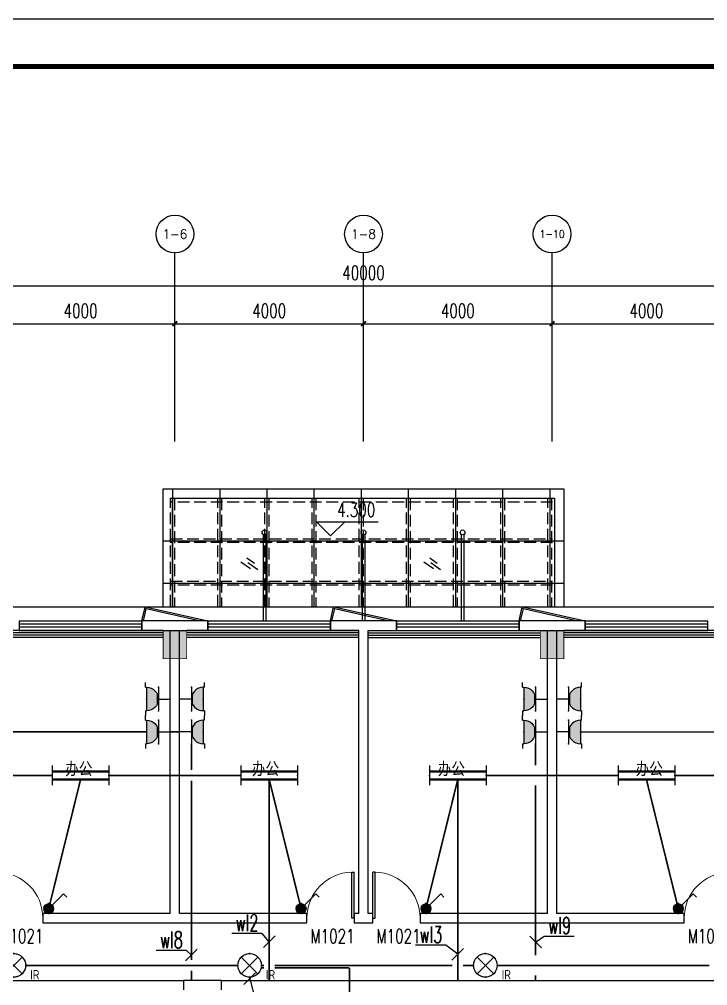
# Model space of a CAD drawing. Extents: x -6243262 to 3079315, y -2914302 to 172723.
# Drawn here: x -5767781 to -5753181, y -670768 to -650286 of the extents above; entities that cross this region are included whole.
import ezdxf
from ezdxf.enums import TextEntityAlignment as Align

# ---------------------------------------------------------------- set-up
doc = ezdxf.new("R2010")
doc.units = 0
doc.header["$LTSCALE"] = 1000
doc.linetypes.add('DASH', pattern=[0.35, 0.25, -0.1])
for name, color, linetype in [('0-柱网', 2, 'Continuous'), ('0-铝板', 32, 'Continuous'), ('A-FLOR-OTHER1-ON', 253, 'Continuous'), ('AXIS', 3, 'Continuous'), ('AXIS_TEXT', 7, 'Continuous'), ('CABLETRAY', 4, 'Continuous'), ('DIM-插座', 3, 'Continuous'), ('DIM-照明', 3, 'Continuous'), ('DIM_ELEV', 3, 'Continuous'), ('EQUIP-插座', 3, 'Continuous'), ('EQUIP-照明', 3, 'Continuous'), ('J-DOOR-窗', 126, 'Continuous'), ('J-ELEV-立面栏杆', 36, 'Continuous'), ('PUB_TEXT', 7, 'Continuous'), ('PUB_TITLE', 4, 'Continuous'), ('STAIR', 2, 'Continuous'), ('TEL_TEXT', 7, 'Continuous'), ('WALL', 9, 'Continuous'), ('WINDOW', 4, 'Continuous'), ('WINDOW_TEXT', 7, 'Continuous'), ('WIRE-插座', 5, 'Continuous'), ('WIRE-照明', 1, 'Continuous'), ('门窗开启', 8, 'Continuous')]:
    doc.layers.add(name, color=color, linetype=linetype)
doc.styles.add('-宋体', font='', dxfattribs={"width": 0.8})
doc.styles.add('_TCH_AXIS', font='COMPLEX', dxfattribs={"bigfont": 'GBCBIG'})
doc.styles.add('_TCH_DIM', font='SIMPLEX', dxfattribs={"bigfont": 'GBCBIG'})
doc.styles.add('_TCH_DIM_T3', font='SIMPLEX', dxfattribs={"width": 0.705882, "bigfont": 'GBCBIG'})
doc.styles.add('_TCH_WINDOW', font='SIMPLEX', dxfattribs={"height": 3.5, "bigfont": 'GBCBIG'})
doc.styles.add('_TEL_ATTDEF', font='gbenor', dxfattribs={"bigfont": 'gbcbig'})
doc.styles.add('_TEL_DIM', font='SIMPLEX', dxfattribs={"width": 0.8, "height": 3.5, "bigfont": 'HZTXT'})
doc.styles.add('COMPLEX', font='COMPLEX')
doc.styles.get("Standard").update_dxf_attribs({"font": 'gbenor.shx', "bigfont": 'gbcbig.shx'})
doc.styles.get('-宋体').set_extended_font_data('SimSun')
doc.dimstyles.new('_TCH_ARCH&&100', dxfattribs={"dimtxt": 297.5, "dimasz": 100, "dimexe": 250, "dimexo": 300, "dimgap": 126.25, "dimtad": 1, "dimdec": 0, "dimzin": 0, "dimdsep": 46, "dimtxsty": '_TCH_DIM_T3', "dimblk": 'ARCHTICK', "dimcen": 0.09, "dimclrt": 7, "dimazin": 2, "dimtfac": 1, "dimtdec": 0, "dimtix": 1, "dimtmove": 2, "dimatfit": 3, "dimfxl": 0, "dimtolj": 1, "dimtzin": 0, "dimarcsym": 0})

# ---------------------------------------------------------------- blocks, each defined once
blk = doc.blocks.new('1#柱网')
at = {"layer": '0-柱网'}
for points in [[(509855, 93967), (509855, 93367), (510355, 93367), (510355, 93967)], [(517855, 93967), (517855, 93367), (518355, 93367), (518355, 93967)]]:
    blk.add_hatch(color=0, dxfattribs=at).paths.add_polyline_path(points)
at = {"layer": '0-柱网', "color": 0, "const_width": 20}
for points in [[(509855, 93967), (509855, 93367), (510355, 93367), (510355, 93967), (509855, 93967)], [(517855, 93967), (517855, 93367), (518355, 93367), (518355, 93967), (517855, 93967)]]:
    blk.add_lwpolyline(points, dxfattribs=at)
blk = doc.blocks.new('A$C22252488')
at = {"layer": '0-铝板', "color": 0}
blk.add_lwpolyline([(1218, 0), (60, 261), (69, 300), (1400, 0)], dxfattribs=at)
at = {"layer": 'WINDOW', "color": 0}
for points in [[(0, 0), (60, 261)], [(31, 0), (90, 254)]]:
    blk.add_lwpolyline(points, dxfattribs=at)
blk = doc.blocks.new('01')
at = {"layer": 'A-FLOR-OTHER1-ON', "color": 0}
for points in [[(-34500, 150), (-31850, 150)], [(-34500, 0), (-31850, 0)], [(-31350, 150), (-27700, 150)], [(-31350, 0), (-27700, 0)], [(-23850, 150), (-27500, 150)], [(-23850, 0), (-27500, 0)], [(-19700, 150), (-23350, 150)], [(-19700, 0), (-23350, 0)], [(-19500, 150), (-15850, 150)], [(-19500, 0), (-15850, 0)], [(-11700, 150), (-15350, 150)], [(-11700, 0), (-15350, 0)], [(-11500, 150), (-7850, 150)], [(-11500, 0), (-7850, 0)], [(-3700, 150), (-7350, 150)], [(-3700, 0), (-7350, 0)], [(-3500, 150), (0, 150)], [(-3500, 0), (0, 0)]]:
    blk.add_lwpolyline(points, dxfattribs=at)
at = {"layer": 'STAIR', "color": 0}
for points in [[(-34500, 100), (-31850, 100)], [(-34500, 50), (-31850, 50)], [(-31350, 100), (-27700, 100)], [(-31350, 50), (-27700, 50)], [(-23850, 100), (-27500, 100)], [(-23850, 50), (-27500, 50)], [(-19700, 100), (-23350, 100)], [(-19700, 50), (-23350, 50)], [(-19500, 100), (-15850, 100)], [(-19500, 50), (-15850, 50)], [(-11700, 100), (-15350, 100)], [(-11700, 50), (-15350, 50)], [(-11500, 100), (-7850, 100)], [(-11500, 50), (-7850, 50)], [(-3700, 100), (-7350, 100)], [(-3700, 50), (-7350, 50)], [(-3500, 100), (0, 100)], [(-3500, 50), (0, 50)]]:
    blk.add_lwpolyline(points, dxfattribs=at)
blk = doc.blocks.new('_AXISO')
at = {"color": 0}
blk.add_circle((0, 0), 0.5, dxfattribs=at)
at = {"layer": 'AXIS_TEXT', "color": 0, "style": 'COMPLEX', "width": 1.041667}
blk.add_attdef('A', text='', height=0.56, dxfattribs=at).set_placement((-0.25, -0.28), (0.25, -0.28), align=Align.FIT)
blk = doc.blocks.new('$DorLib2D$00000001')
at = {"color": 0}
for p, q in [((0.45, 0.975), (0.5, 0.975)), ((0.45, 0), (0.45, 0.975)), ((0.5, 0), (0.5, 0.975)), ((0.5, 0), (0.45, 0))]:
    blk.add_line(p, q, dxfattribs=at)
at = {"color": 0, "lineweight": 13}
blk.add_arc((0.475, 0), 0.975, 91.4693, 180, dxfattribs=at)
blk = doc.blocks.new('_ArchTick')
at = {"color": 0, "linetype": 'ByBlock', "const_width": 0.4}
blk.add_lwpolyline([(-0.5, -0.5), (0.5, 0.5)], dxfattribs=at)
blk = doc.blocks.new('*D97')
at = {"layer": 'AXIS', "color": 0, "lineweight": -2, "transparency": 16777216}
for p, q in [((1357095, -767052), (1357095, -763802)), ((1397095, -767052), (1397095, -763802)), ((1357095, -764052), (1397095, -764052))]:
    blk.add_line(p, q, dxfattribs=at)
at = {"layer": 'Defpoints', "color": 0, "transparency": 16777216}
for p in [(1397095, -764052), (1357095, -767352), (1397095, -767352)]:
    blk.add_point(p, dxfattribs=at)
at = {"layer": 'AXIS', "color": 0, "lineweight": -2, "transparency": 16777216, "xscale": 100, "yscale": 100, "zscale": 100, "rotation": 180}
blk.add_blockref('_ArchTick', (1357095, -764052), dxfattribs=at)
at = {"layer": 'AXIS', "color": 0, "lineweight": -2, "transparency": 16777216, "xscale": 100, "yscale": 100, "zscale": 100}
blk.add_blockref('_ArchTick', (1397095, -764052), dxfattribs=at)
at = {"layer": 'AXIS', "color": 7, "transparency": 16777216, "insert": (1377095, -763777), "char_height": 297.5, "attachment_point": 5, "style": '_TCH_DIM_T3'}
blk.add_mtext('\\A1;40000', dxfattribs=at)
blk = doc.blocks.new('*D101')
at = {"layer": 'AXIS', "color": 0, "lineweight": -2, "transparency": 16777216}
for p, q in [((1381095, -767052), (1381095, -764602)), ((1385095, -767052), (1385095, -764602)), ((1381095, -764852), (1385095, -764852))]:
    blk.add_line(p, q, dxfattribs=at)
at = {"layer": 'Defpoints', "color": 0, "transparency": 16777216}
for p in [(1385095, -764852), (1381095, -767352), (1385095, -767352)]:
    blk.add_point(p, dxfattribs=at)
at = {"layer": 'AXIS', "color": 0, "lineweight": -2, "transparency": 16777216, "xscale": 100, "yscale": 100, "zscale": 100, "rotation": 180}
blk.add_blockref('_ArchTick', (1381095, -764852), dxfattribs=at)
at = {"layer": 'AXIS', "color": 0, "lineweight": -2, "transparency": 16777216, "xscale": 100, "yscale": 100, "zscale": 100}
blk.add_blockref('_ArchTick', (1385095, -764852), dxfattribs=at)
at = {"layer": 'AXIS', "color": 7, "transparency": 16777216, "insert": (1383095, -764577), "char_height": 297.5, "attachment_point": 5, "style": '_TCH_DIM_T3'}
blk.add_mtext('\\A1;4000', dxfattribs=at)
blk = doc.blocks.new('*D102')
at = {"layer": 'AXIS', "color": 0, "lineweight": -2, "transparency": 16777216}
for p, q in [((1377095, -767052), (1377095, -764602)), ((1381095, -767052), (1381095, -764602)), ((1377095, -764852), (1381095, -764852))]:
    blk.add_line(p, q, dxfattribs=at)
at = {"layer": 'Defpoints', "color": 0, "transparency": 16777216}
for p in [(1381095, -764852), (1377095, -767352), (1381095, -767352)]:
    blk.add_point(p, dxfattribs=at)
at = {"layer": 'AXIS', "color": 0, "lineweight": -2, "transparency": 16777216, "xscale": 100, "yscale": 100, "zscale": 100, "rotation": 180}
blk.add_blockref('_ArchTick', (1377095, -764852), dxfattribs=at)
at = {"layer": 'AXIS', "color": 0, "lineweight": -2, "transparency": 16777216, "xscale": 100, "yscale": 100, "zscale": 100}
blk.add_blockref('_ArchTick', (1381095, -764852), dxfattribs=at)
at = {"layer": 'AXIS', "color": 7, "transparency": 16777216, "insert": (1379095, -764577), "char_height": 297.5, "attachment_point": 5, "style": '_TCH_DIM_T3'}
blk.add_mtext('\\A1;4000', dxfattribs=at)
blk = doc.blocks.new('*D103')
at = {"layer": 'AXIS', "color": 0, "lineweight": -2, "transparency": 16777216}
for p, q in [((1373095, -767052), (1373095, -764602)), ((1377095, -767052), (1377095, -764602)), ((1373095, -764852), (1377095, -764852))]:
    blk.add_line(p, q, dxfattribs=at)
at = {"layer": 'Defpoints', "color": 0, "transparency": 16777216}
for p in [(1377095, -764852), (1373095, -767352), (1377095, -767352)]:
    blk.add_point(p, dxfattribs=at)
at = {"layer": 'AXIS', "color": 0, "lineweight": -2, "transparency": 16777216, "xscale": 100, "yscale": 100, "zscale": 100, "rotation": 180}
blk.add_blockref('_ArchTick', (1373095, -764852), dxfattribs=at)
at = {"layer": 'AXIS', "color": 0, "lineweight": -2, "transparency": 16777216, "xscale": 100, "yscale": 100, "zscale": 100}
blk.add_blockref('_ArchTick', (1377095, -764852), dxfattribs=at)
at = {"layer": 'AXIS', "color": 7, "transparency": 16777216, "insert": (1375095, -764577), "char_height": 297.5, "attachment_point": 5, "style": '_TCH_DIM_T3'}
blk.add_mtext('\\A1;4000', dxfattribs=at)
blk = doc.blocks.new('*D104')
at = {"layer": 'AXIS', "color": 0, "lineweight": -2, "transparency": 16777216}
for p, q in [((1369095, -767052), (1369095, -764602)), ((1373095, -767052), (1373095, -764602)), ((1369095, -764852), (1373095, -764852))]:
    blk.add_line(p, q, dxfattribs=at)
at = {"layer": 'Defpoints', "color": 0, "transparency": 16777216}
for p in [(1373095, -764852), (1369095, -767352), (1373095, -767352)]:
    blk.add_point(p, dxfattribs=at)
at = {"layer": 'AXIS', "color": 0, "lineweight": -2, "transparency": 16777216, "xscale": 100, "yscale": 100, "zscale": 100, "rotation": 180}
blk.add_blockref('_ArchTick', (1369095, -764852), dxfattribs=at)
at = {"layer": 'AXIS', "color": 0, "lineweight": -2, "transparency": 16777216, "xscale": 100, "yscale": 100, "zscale": 100}
blk.add_blockref('_ArchTick', (1373095, -764852), dxfattribs=at)
at = {"layer": 'AXIS', "color": 7, "transparency": 16777216, "insert": (1371095, -764577), "char_height": 297.5, "attachment_point": 5, "style": '_TCH_DIM_T3'}
blk.add_mtext('\\A1;4000', dxfattribs=at)
blk = doc.blocks.new('$WINLIB2D$00000001')
at = {"color": 0}
for points in [[(-0.5, 0.5), (-0.5, -0.5)], [(-0.5, 0.5), (0.5, 0.5)], [(0.5, -0.5), (0.5, 0.5)], [(0.5, 0.1667), (-0.5, 0.1667)], [(0.5, -0.1667), (-0.5, -0.1667)], [(-0.5, -0.5), (0.5, -0.5)]]:
    blk.add_lwpolyline(points, dxfattribs=at)
blk = doc.blocks.new('$equip$00001160')
for p, q in [((-1.2, 0.417), (-1.2, -0.417)), ((1.2, 0.417), (1.2, -0.417)), ((-1.2, 0.167), (1.2, 0.167)), ((-1.2, -0.167), (1.2, -0.167))]:
    blk.add_line(p, q)
at = {"const_width": 0.1}
for points in [[(-1.2, 0.167), (1.2, 0.167)], [(-1.2, -0.167), (1.2, -0.167)]]:
    blk.add_lwpolyline(points, dxfattribs=at)
at = {"layer": 'EQUIP-照明'}
for p in [(-1.2, 0), (0, 0.167), (1.2, 0), (0, -0.167)]:
    blk.add_point(p, dxfattribs=at)
at = {"layer": 'EQUIP-照明', "flags": 9}
blk.add_attdef('A', (0, 0), '', height=0.00002, dxfattribs=at)
blk = doc.blocks.new('$equip$00001240')
for p, q in [((-0.5, 1.05), (-0.7, 1.05)), ((-0.5, 1.05), (-0.5, 1)), ((-0.5, 1), (0.5, 1)), ((0.5, 1.05), (0.7, 1.05)), ((0.5, 1.05), (0.5, 1)), ((-0.5, 0.5), (0.5, 0.5)), ((0, 0.5), (0, 0))]:
    blk.add_line(p, q)
blk.add_arc((0, 1), 0.5, 180, 0)
for points in [[(0.433, 0.75), (-0.433, 0.75), (0.5, 1), (-0.5, 1)], [(0.25, 0.567), (-0.25, 0.567), (0.433, 0.75), (-0.433, 0.75)], [(0, 0.5), (0, 0.5), (0.25, 0.567), (-0.25, 0.567)]]:
    blk.add_solid(points)
at = {"layer": 'EQUIP-照明'}
for p in [(0, 1), (-0.5, 0.5), (0.5, 0.5), (0, 0)]:
    blk.add_point(p, dxfattribs=at)
at = {"layer": 'EQUIP-照明', "flags": 9}
blk.add_attdef('A', (0, 0), '', height=0.00002, dxfattribs=at)
blk = doc.blocks.new('$equip$00001962')
for p, q in [((0.147, 0.356), (0.625, 0.833)), ((0.625, 0.833), (0.766, 0.692))]:
    blk.add_line(p, q)
blk.add_circle((0, 0.208), 0.208)
for p in [(0, 0.417), (-0.208, 0.208), (0, 0), (0.208, 0.208)]:
    blk.add_point(p)
for points in [[(0, 0.417), (0, 0.417), (-0.104, 0.389), (0.104, 0.389)], [(-0.18, 0.313), (0.18, 0.313), (-0.208, 0.208), (0.208, 0.208)], [(-0.18, 0.104), (0.18, 0.104), (-0.208, 0.208), (0.208, 0.208)], [(-0.104, 0.389), (0.104, 0.389), (-0.18, 0.313), (0.18, 0.313)], [(-0.104, 0.028), (0.104, 0.028), (-0.18, 0.104), (0.18, 0.104)], [(0, 0), (0, 0), (-0.104, 0.028), (0.104, 0.028)]]:
    blk.add_solid(points)
at = {"layer": 'TEL_TEXT', "style": '_TEL_DIM', "flags": 1}
blk.add_attdef('A', text='', height=0.00002, dxfattribs=at).set_placement((0, 0), align=Align.MIDDLE_CENTER)
blk = doc.blocks.new('$equip$00002530')
for p, q in [((-0.354, 0.354), (0.354, -0.354)), ((0.354, 0.354), (-0.354, -0.354))]:
    blk.add_line(p, q)
at = {"const_width": 0.04}
blk.add_lwpolyline([(0, 0.5, -1), (0, -0.5, -1), (0, 0.5, -2.479085)], format="xyb", dxfattribs=at)
blk.add_circle((0, 0), 0.5)
for p in [(0, 0.5), (-0.5, 0), (0.5, 0), (0, -0.5)]:
    blk.add_point(p)
at = {"color": 7, "style": '_TEL_DIM', "flags": 1}
blk.add_attdef('A', text='', height=0.00002, dxfattribs=at).set_placement((0, 0), align=Align.MIDDLE_CENTER)
at = {"color": 7, "style": '_TEL_DIM'}
blk.add_attdef('$TEXT$', text='', height=0.4, dxfattribs=at).set_placement((0.887, -0.396), align=Align.MIDDLE_CENTER)
blk = doc.blocks.new('22')
at = {"color": 8}
for points in [[(1372845.1, -770852.2), (1372845.1, -768352.2), (1381345.1, -768352.2), (1381345.1, -770852.2)], [(1373045.1, -770852.2), (1373045.1, -768552.2), (1381145.1, -768552.2), (1381145.1, -770852.2)], [(1374965.1, -769314.4), (1374965.1, -771152.2)], [(1375025.1, -769314.4), (1375025.1, -771152.2)], [(1377065.1, -769314.4), (1377065.1, -771152.2)], [(1377125.1, -769314.4), (1377125.1, -771152.2)], [(1379165.1, -769314.4), (1379165.1, -771152.2)], [(1379225.1, -769314.4), (1379225.1, -771152.2)]]:
    blk.add_lwpolyline(points, dxfattribs=at)
for centre in [(1374995.1, -769274.4), (1377095.1, -769274.4), (1379195.1, -769274.4)]:
    blk.add_circle(centre, 50, dxfattribs=at)
at = {"layer": '0-铝板', "color": 8}
blk.add_lwpolyline([(1362195.1, -770852.2), (1397695.1, -770852.2), (1397695.1, -779352.2)], dxfattribs=at)
at = {"layer": 'AXIS', "color": 8}
for p, q in [((1373095.1, -767352.2), (1373095.1, -763352.2)), ((1377095.1, -767352.2), (1377095.1, -763352.2)), ((1381095.1, -767352.2), (1381095.1, -763352.2))]:
    blk.add_line(p, q, dxfattribs=at)
at = {"layer": 'DIM_ELEV', "color": 8}
for p, q in [((1376396, -769348.8), (1376096, -769048.8)), ((1376096, -769048.8), (1377405.9, -769048.8)), ((1376396, -769348.8), (1376696, -769048.8))]:
    blk.add_line(p, q, dxfattribs=at)
at = {"layer": 'J-DOOR-窗', "color": 8}
for p, q in [((1372845.1, -770852.2), (1372845.1, -768352.2)), ((1372845.1, -768352.2), (1381345.1, -768352.2))]:
    blk.add_line(p, q, dxfattribs=at)
for points in [[(1373045.1, -768352.2), (1373045.1, -770852.2)], [(1374045.1, -768352.2), (1374045.1, -770852.2)], [(1375045.1, -768352.2), (1375045.1, -770852.2)], [(1376045.1, -768352.2), (1376045.1, -770852.2)], [(1377045.1, -768352.2), (1377045.1, -770852.2)], [(1378045.1, -768352.2), (1378045.1, -770852.2)], [(1379045.1, -768352.2), (1379045.1, -770852.2)], [(1380045.1, -768352.2), (1380045.1, -770852.2)], [(1381045.1, -768352.2), (1381045.1, -770852.2)], [(1381345.1, -768352.2), (1381345.1, -770852.2)], [(1372845.1, -769452.2), (1381345.1, -769452.2)], [(1372845.1, -770352.2), (1381345.1, -770352.2)]]:
    blk.add_lwpolyline(points, dxfattribs=at)
at = {"layer": 'J-ELEV-立面栏杆', "color": 8, "linetype": 'DASH'}
for points in [[(1373005.1, -770852.2), (1373005.1, -768552.2), (1373085.1, -768552.2), (1373085.1, -770852.2)], [(1381105.1, -768632.2), (1373005.1, -768632.2), (1373005.1, -768552.2), (1381105.1, -768552.2)], [(1374005.1, -770852.2), (1374005.1, -768552.2), (1374085.1, -768552.2), (1374085.1, -770852.2)], [(1375005.1, -770852.2), (1375005.1, -768552.2), (1375085.1, -768552.2), (1375085.1, -770852.2)], [(1376005.1, -770852.2), (1376005.1, -768552.2), (1376085.1, -768552.2), (1376085.1, -770852.2)], [(1377005.1, -770852.2), (1377005.1, -768552.2), (1377085.1, -768552.2), (1377085.1, -770852.2)], [(1378005.1, -770852.2), (1378005.1, -768552.2), (1378085.1, -768552.2), (1378085.1, -770852.2)], [(1379005.1, -770852.2), (1379005.1, -768552.2), (1379085.1, -768552.2), (1379085.1, -770852.2)], [(1380005.1, -770852.2), (1380005.1, -768552.2), (1380085.1, -768552.2), (1380085.1, -770852.2)], [(1381005.1, -770852.2), (1381005.1, -768552.2), (1381085.1, -768552.2), (1381085.1, -770852.2)], [(1381105.1, -769492.2), (1373005.1, -769492.2), (1373005.1, -769412.2), (1381105.1, -769412.2)], [(1381105.1, -770392.2), (1373005.1, -770392.2), (1373005.1, -770312.2), (1381105.1, -770312.2)]]:
    blk.add_lwpolyline(points, dxfattribs=at)
at = {"layer": 'WALL', "color": 8}
for p, q in [((1373795.1, -771152.2), (1372395.1, -771152.2)), ((1372395.1, -771152.2), (1372395.1, -771352.2)), ((1373795.1, -771352.2), (1373795.1, -771152.2)), ((1377095.1, -771152.2), (1376395.1, -771152.2)), ((1376395.1, -771152.2), (1376395.1, -771352.2)), ((1377795.1, -771152.2), (1377095.1, -771152.2)), ((1377795.1, -771352.2), (1377795.1, -771152.2)), ((1381795.1, -771152.2), (1380395.1, -771152.2)), ((1380395.1, -771152.2), (1380395.1, -771352.2)), ((1381795.1, -771352.2), (1381795.1, -771152.2)), ((1372395.1, -771352.2), (1373795.1, -771352.2)), ((1372995.1, -777352.2), (1372995.1, -771352.2)), ((1372995.1, -771352.2), (1373195.1, -771352.2)), ((1373195.1, -777352.2), (1373195.1, -771352.2)), ((1376395.1, -771352.2), (1376995.1, -771352.2)), ((1376995.1, -777352.2), (1376995.1, -771352.2)), ((1377195.1, -777352.2), (1377195.1, -771352.2)), ((1377195.1, -771352.2), (1377795.1, -771352.2)), ((1380395.1, -771352.2), (1381795.1, -771352.2)), ((1380995.1, -777352.2), (1380995.1, -771352.2)), ((1380995.1, -771352.2), (1381195.1, -771352.2)), ((1381195.1, -777352.2), (1381195.1, -771352.2)), ((1372995.1, -777352.2), (1370295.1, -777352.2)), ((1370295.1, -777352.2), (1370295.1, -777552.2)), ((1375895.1, -777352.2), (1373195.1, -777352.2)), ((1375895.1, -777552.2), (1375895.1, -777352.2)), ((1376995.1, -777352.2), (1376895.1, -777352.2)), ((1376895.1, -777352.2), (1376895.1, -777552.2)), ((1377295.1, -777352.2), (1377195.1, -777352.2)), ((1377295.1, -777552.2), (1377295.1, -777352.2)), ((1380995.1, -777352.2), (1378295.1, -777352.2)), ((1378295.1, -777352.2), (1378295.1, -777552.2)), ((1383895.1, -777352.2), (1381195.1, -777352.2)), ((1383895.1, -777552.2), (1383895.1, -777352.2)), ((1370295.1, -777552.2), (1373095.1, -777552.2)), ((1373095.1, -777552.2), (1375895.1, -777552.2)), ((1376895.1, -777552.2), (1377095.1, -777552.2)), ((1377095.1, -777552.2), (1377295.1, -777552.2)), ((1378295.1, -777552.2), (1381095.1, -777552.2)), ((1381095.1, -777552.2), (1383895.1, -777552.2))]:
    blk.add_line(p, q, dxfattribs=at)
at = {"layer": '门窗开启', "color": 8}
for points in [[(1374495, -769897.7), (1374701.9, -770041.4)], [(1374622.5, -769812.6), (1374783.7, -769924.6)], [(1378372.4, -769897.7), (1378579.3, -770041.4)], [(1378499.8, -769812.6), (1378661, -769924.6)], [(1374643.7, -769916.1), (1374850.6, -770059.9)], [(1378521, -769916.1), (1378727.9, -770059.9)]]:
    blk.add_lwpolyline(points, dxfattribs=at)
at = {"color": 8}
blk.add_blockref('01', (1396695.1, -771502.2), dxfattribs=at)
at = {"layer": '0-柱网', "color": 8}
blk.add_blockref('1#柱网', (862990.1, -865319.4), dxfattribs=at)
at = {"layer": '0-铝板', "color": 8}
for p in [(1372395.1, -771152.2), (1376395.1, -771152.2), (1380395.1, -771152.2)]:
    blk.add_blockref('A$C22252488', p, dxfattribs=at)
at = {"layer": 'AXIS', "color": 8}
ref = blk.add_blockref('_AXISO', (1373095.1, -762952.2), dxfattribs=dict(at, xscale=800, yscale=800, zscale=800))
ref.add_attrib('A', '1-6', dxfattribs={"layer": 'AXIS_TEXT', "height": 199.75, "style": '_TCH_AXIS'}).set_placement((1372833.5, -763052.1), (1373356.7, -763052.1), align=Align.FIT)
ref = blk.add_blockref('_AXISO', (1377095.1, -762952.2), dxfattribs=dict(at, xscale=800, yscale=800, zscale=800))
ref.add_attrib('A', '1-8', dxfattribs={"layer": 'AXIS_TEXT', "height": 199.75, "style": '_TCH_AXIS'}).set_placement((1376833.5, -763052.1), (1377356.7, -763052.1), align=Align.FIT)
ref = blk.add_blockref('_AXISO', (1381095.1, -762952.2), dxfattribs=dict(at, xscale=800, yscale=800, zscale=800))
ref.add_attrib('A', '1-10', dxfattribs={"layer": 'AXIS_TEXT', "height": 160.91, "style": '_TCH_AXIS'}).set_placement((1380826.9, -763032.6), (1381363.3, -763032.6), align=Align.FIT)
at = {"layer": 'WINDOW', "color": 8, "xscale": -2600, "yscale": -200, "zscale": -2600, "rotation": 180}
for p in [(1371095.1, -771252.2), (1375095.1, -771252.2), (1379095.1, -771252.2), (1383095.1, -771252.2)]:
    blk.add_blockref('$WINLIB2D$00000001', p, dxfattribs=at)
at = {"layer": 'WINDOW', "color": 8}
ref = blk.add_blockref('$DorLib2D$00000001', (1369795.1, -777452.2), dxfattribs=dict(at, xscale=1000, yscale=-1000, zscale=1000, rotation=180))
ref.add_attrib('A', 'M1021', (1369370.1, -777980.8), dxfattribs={"layer": 'WINDOW_TEXT', "color": 8, "height": 297.5, "style": '_TCH_WINDOW', "width": 0.705882})
ref = blk.add_blockref('$DorLib2D$00000001', (1376395.1, -777452.2), dxfattribs=dict(at, xscale=-1000, yscale=-1000, zscale=-1000, rotation=180))
ref.add_attrib('A', 'M1021', (1375970.1, -777980.8), dxfattribs={"layer": 'WINDOW_TEXT', "color": 8, "height": 297.5, "style": '_TCH_WINDOW', "width": 0.705882})
ref = blk.add_blockref('$DorLib2D$00000001', (1377795.1, -777452.2), dxfattribs=dict(at, xscale=1000, yscale=-1000, zscale=1000, rotation=180))
ref.add_attrib('A', 'M1021', (1377370.1, -777980.8), dxfattribs={"layer": 'WINDOW_TEXT', "color": 8, "height": 297.5, "style": '_TCH_WINDOW', "width": 0.705882})
ref = blk.add_blockref('$DorLib2D$00000001', (1384395.1, -777452.2), dxfattribs=dict(at, xscale=-1000, yscale=-1000, zscale=-1000, rotation=180))
ref.add_attrib('A', 'M1021', (1383970.1, -777980.8), dxfattribs={"layer": 'WINDOW_TEXT', "color": 8, "height": 297.5, "style": '_TCH_WINDOW', "width": 0.705882})
at = {"layer": 'DIM_ELEV', "color": 7, "style": '_TCH_DIM', "width": 0.705882}
blk.add_text('4.300', height=297.5, dxfattribs=at).set_placement((1376535.9, -768943.8))
at = {"layer": 'PUB_TEXT', "color": 8, "style": '-宋体', "width": 0.8}
for p in [(1370769.5, -774417.6), (1374727.7, -774417.6), (1378669.9, -774417.6), (1382867.3, -774417.6)]:
    blk.add_text('办公', height=264.35, dxfattribs=at).set_placement(p)
at = {"layer": 'AXIS', "color": 8}
for p1, p2, distance, picture, middle in [((1357095.1, -767352.2), (1397095.1, -767352.2), 3300, '*D97', (1377095.1, -763777.2)), ((1369095.1, -767352.2), (1373095.1, -767352.2), 2500, '*D104', (1371095.1, -764577.2)), ((1373095.1, -767352.2), (1377095.1, -767352.2), 2500, '*D103', (1375095.1, -764577.2)), ((1377095.1, -767352.2), (1381095.1, -767352.2), 2500, '*D102', (1379095.1, -764577.2)), ((1381095.1, -767352.2), (1385095.1, -767352.2), 2500, '*D101', (1383095.1, -764577.2))]:
    dim = blk.add_aligned_dim(p1=p1, p2=p2, distance=distance, dimstyle='_TCH_ARCH&&100', dxfattribs=at)
    dim.commit()
    dim.dimension.update_dxf_attribs({"geometry": picture, "text_midpoint": middle})

msp = doc.modelspace()

# ---------------------------------------------------------------- linework, layer by layer
at = {"layer": 'CABLETRAY'}
for p, q in [((-5776933.5, -670656.6), (-5764295.8, -670656.6)), ((-5763495.8, -670656.6), (-5764295.8, -670656.6)), ((-5764295.8, -670656.6), (-5764295.8, -670856.6)), ((-5764295.8, -670656.6), (-5764295.8, -670856.6)), ((-5763495.8, -670856.6), (-5763495.8, -670656.6)), ((-5763495.8, -670656.6), (-5749194.7, -670656.6)), ((-5763495.8, -670856.6), (-5763495.8, -670656.6))]:
    msp.add_line(p, q, dxfattribs=at)
at = {"layer": 'DIM-插座'}
for p, q in [((-5756707.5, -669968.4), (-5756955, -669720.9)), ((-5764007.5, -669997.3), (-5764255, -670244.8))]:
    msp.add_line(p, q, dxfattribs=at)
for points in [[(-5756831.3, -669844.7), (-5756646.4, -669718.9)], [(-5756646.4, -669718.9), (-5756012.7, -669718.9)], [(-5764235.7, -670020), (-5764880, -670020)], [(-5764131.3, -670121), (-5764235.7, -670020)]]:
    msp.add_lwpolyline(points, dxfattribs=at)
at = {"layer": 'DIM-照明'}
for p, q in [((-5762357.5, -669711.9), (-5762605, -669959.4)), ((-5758357.5, -669979), (-5758605, -670226.5)), ((-5762771.3, -670496.9), (-5763018.8, -670744.4))]:
    msp.add_line(p, q, dxfattribs=at)
for points in [[(-5762632.5, -669661.5), (-5763276.9, -669661.5)], [(-5762481.3, -669835.7), (-5762632.5, -669661.5)], [(-5758732.9, -669911.7), (-5759377.2, -669911.7)], [(-5758481.3, -670102.7), (-5758732.9, -669911.7)], [(-5762895.1, -670620.7), (-5762698.9, -671366.8)]]:
    msp.add_lwpolyline(points, dxfattribs=at)
at = {"layer": 'PUB_TITLE'}
msp.add_lwpolyline([(-5788013.8, -692286.4), (-5728613.8, -692286.4), (-5728613.8, -650286.4), (-5788013.8, -650286.4)], close=True, dxfattribs=at)
at = {"layer": 'PUB_TITLE', "const_width": 100}
msp.add_lwpolyline([(-5786513.8, -691286.4), (-5729613.8, -691286.4), (-5729613.8, -651286.4), (-5786513.8, -651286.4)], close=True, dxfattribs=at)
at = {"layer": 'WIRE-插座', "linetype": 'Continuous', "const_width": 35}
for points in [[(-5771881.3, -665391.2), (-5765081.3, -665391.2)], [(-5764581.3, -665391.2), (-5764381.3, -665391.2)], [(-5755881.3, -665391.3), (-5749081.3, -665391.3)], [(-5764131.3, -666200), (-5764131.3, -665641.2)], [(-5756831.3, -666100), (-5756831.3, -665641.2)], [(-5764131.3, -670225), (-5764131.3, -666425)], [(-5756831.3, -670125), (-5756831.3, -666525)], [(-5764131.3, -670656.6), (-5764131.3, -670450)], [(-5756831.3, -670656.6), (-5756831.3, -670550)]]:
    msp.add_lwpolyline(points, dxfattribs=at)
at = {"layer": 'WIRE-照明', "linetype": 'Continuous', "const_width": 35}
for points in [[(-5769881.3, -666312.5), (-5767081.3, -666312.5)], [(-5767132.1, -669032.2), (-5766481.3, -666395.8)], [(-5765881.3, -666312.5), (-5763081.3, -666312.5)], [(-5762481.3, -666395.8), (-5761829.6, -669032.2)], [(-5762481.3, -670656.6), (-5762481.3, -666395.8)], [(-5759132.1, -669032.2), (-5758481.3, -666395.8)], [(-5758481.3, -670656.6), (-5758481.3, -666395.8)], [(-5757881.3, -666312.5), (-5755081.3, -666312.5)], [(-5754481.3, -666395.8), (-5753829.6, -669032.2)], [(-5753881.3, -666312.5), (-5751081.3, -666312.5)], [(-5767646.4, -670337.5), (-5763146.4, -670337.5)], [(-5762646.4, -670337.5), (-5762593.8, -670337.5)], [(-5762368.8, -670337.5), (-5758593.8, -670337.5)], [(-5758368.8, -670337.5), (-5758146.4, -670337.5)], [(-5757646.4, -670337.5), (-5753146.4, -670337.5)], [(-5762652.4, -670391.8), (-5762593.8, -670391.8)], [(-5762368.8, -670391.8), (-5760781.3, -670391.8)], [(-5760781.3, -672430.9), (-5760781.3, -670391.8)], [(-5762895.1, -670656.6), (-5762895.1, -670587.5)]]:
    msp.add_lwpolyline(points, dxfattribs=at)

# ---------------------------------------------------------------- block references
msp.add_blockref('22', (-7137576.4, 108114.7))
at = {"layer": 'EQUIP-插座', "yscale": 500, "zscale": 500}
for p, xscale, rotation in [((-5764581.3, -664694.1), -500, 90), ((-5764381.3, -664694.1), 500, 270), ((-5756581.3, -664694.1), -500, 90), ((-5756381.3, -664694.1), 500, 270), ((-5764581.3, -665391.2), -500, 90), ((-5764381.3, -665391.2), 500, 270), ((-5756581.3, -665391.2), -500, 90), ((-5756381.3, -665391.2), 500, 270)]:
    msp.add_blockref('$equip$00001240', p, dxfattribs=dict(at, xscale=xscale, rotation=rotation))
at = {"layer": 'EQUIP-照明', "xscale": 500, "yscale": 500, "zscale": 500}
for name, p in [('$equip$00001160', (-5766481.3, -666312.5)), ('$equip$00001160', (-5762481.3, -666312.5)), ('$equip$00001160', (-5758481.3, -666312.5)), ('$equip$00001160', (-5754481.3, -666312.5)), ('$equip$00001962', (-5767157, -669237.5)), ('$equip$00001962', (-5761804.6, -669237.5)), ('$equip$00001962', (-5759157, -669237.5)), ('$equip$00001962', (-5753804.6, -669237.5))]:
    msp.add_blockref(name, p, dxfattribs=at)
at = {"layer": 'EQUIP-照明'}
ref = msp.add_blockref('$equip$00002530', (-5767896.4, -670337.5), dxfattribs=dict(at, xscale=500, yscale=500, zscale=500))
ref.add_attrib('$TEXT$', 'IR', dxfattribs={"layer": '0', "color": 7, "height": 200, "style": '_TEL_ATTDEF'}).set_placement((-5767452.7, -670535.4), align=Align.MIDDLE_CENTER)
ref = msp.add_blockref('$equip$00002530', (-5762896.4, -670337.5), dxfattribs=dict(at, xscale=500, yscale=500, zscale=500))
ref.add_attrib('$TEXT$', 'IR', dxfattribs={"layer": '0', "color": 7, "height": 200, "style": '_TEL_ATTDEF'}).set_placement((-5762452.7, -670535.4), align=Align.MIDDLE_CENTER)
ref = msp.add_blockref('$equip$00002530', (-5757896.4, -670337.5), dxfattribs=dict(at, xscale=500, yscale=500, zscale=500))
ref.add_attrib('$TEXT$', 'IR', dxfattribs={"layer": '0', "color": 7, "height": 200, "style": '_TEL_ATTDEF'}).set_placement((-5757452.7, -670535.4), align=Align.MIDDLE_CENTER)

# ---------------------------------------------------------------- texts
at = {"layer": 'DIM-插座', "color": 7, "style": '_TEL_DIM', "width": 0.64}
for s, p in [('wl9', (-5756558.9, -669668.9)), ('wl8', (-5764792.5, -669970))]:
    msp.add_text(s, height=350, dxfattribs=at).set_placement(p)
at = {"layer": 'DIM-照明', "color": 7, "style": '_TEL_DIM', "width": 0.64}
for s, p in [('wl2', (-5763189.4, -669611.5)), ('wl3', (-5759289.7, -669861.7))]:
    msp.add_text(s, height=350, dxfattribs=at).set_placement(p)

doc.saveas('drawing.dxf')
